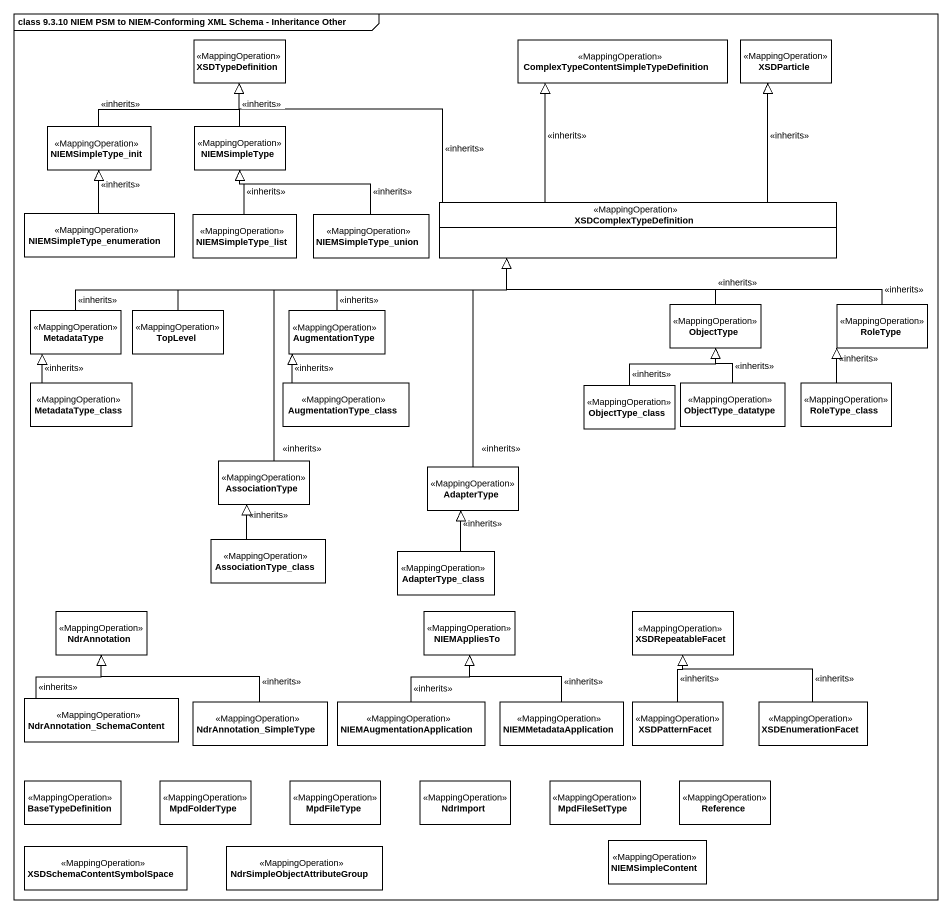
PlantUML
@startuml
mainframe class 9.3.10 NIEM PSM to NIEM-Conforming XML Schema - Inheritance Other
hide circle
hide empty members
class XSDTypeDefinition <<MappingOperation>>
class "ComplexTypeContentSimpleTypeDefinition" as ComplexTypeContentSimpleType <<MappingOperation>>
class XSDParticle <<MappingOperation>>
class NIEMSimpleType_init <<MappingOperation>>
class NIEMSimpleType <<MappingOperation>>
class NIEMSimpleType_enumeration <<MappingOperation>>
class XSDComplexTypeDefinition <<MappingOperation>>
class NIEMSimpleType_list <<MappingOperation>>
class NIEMSimpleType_union <<MappingOperation>>
class MetadataType <<MappingOperation>>
class TopLevel <<MappingOperation>>
class AugmentationType <<MappingOperation>>
class ObjectType <<MappingOperation>>
class RoleType <<MappingOperation>>
class MetadataType_class <<MappingOperation>>
class AugmentationType_class <<MappingOperation>>
class ObjectType_class <<MappingOperation>>
class ObjectType_datatype <<MappingOperation>>
class RoleType_class <<MappingOperation>>
class AssociationType <<MappingOperation>>
class AdapterType <<MappingOperation>>
class AssociationType_class <<MappingOperation>>
class AdapterType_class <<MappingOperation>>
class NdrAnnotation <<MappingOperation>>
class NIEMAppliesTo <<MappingOperation>>
class XSDRepeatableFacet <<MappingOperation>>
class NdrAnnotation_SchemaContent <<MappingOperation>>
class NdrAnnotation_SimpleType <<MappingOperation>>
class NIEMAugmentationApplication <<MappingOperation>>
class NIEMMetadataApplication <<MappingOperation>>
class XSDPatternFacet <<MappingOperation>>
class XSDEnumerationFacet <<MappingOperation>>
class BaseTypeDefinition <<MappingOperation>>
class MpdFolderType <<MappingOperation>>
class MpdFileType <<MappingOperation>>
class NdrImport <<MappingOperation>>
class MpdFileSetType <<MappingOperation>>
class Reference <<MappingOperation>>
class XSDSchemaContentSymbolSpace <<MappingOperation>>
class "NdrSimpleObjectAttributeGroup" as NdrSimpleObjectAttributeGrou <<MappingOperation>>
class NIEMSimpleContent <<MappingOperation>>
NIEMSimpleType_init -up-|> XSDTypeDefinition : <<inherits>>
NIEMSimpleType -up-|> XSDTypeDefinition : <<inherits>>
NIEMSimpleType_enumeration -up-|> NIEMSimpleType_init : <<inherits>>
XSDComplexTypeDefinition -left-|> XSDTypeDefinition : <<inherits>>
XSDComplexTypeDefinition -up-|> ComplexTypeContentSimpleType : <<inherits>>
XSDComplexTypeDefinition -up-|> XSDParticle : <<inherits>>
NIEMSimpleType_list -up-|> NIEMSimpleType : <<inherits>>
NIEMSimpleType_union -up-|> NIEMSimpleType : <<inherits>>
MetadataType -right-|> XSDComplexTypeDefinition : <<inherits>>
TopLevel -right-|> XSDComplexTypeDefinition
AugmentationType -right-|> XSDComplexTypeDefinition : <<inherits>>
ObjectType -up-|> XSDComplexTypeDefinition : <<inherits>>
RoleType -left-|> XSDComplexTypeDefinition : <<inherits>>
MetadataType_class -up-|> MetadataType : <<inherits>>
AugmentationType_class -up-|> AugmentationType : <<inherits>>
ObjectType_class -up-|> ObjectType : <<inherits>>
ObjectType_datatype -up-|> ObjectType : <<inherits>>
RoleType_class -up-|> RoleType : <<inherits>>
AssociationType -up-|> XSDComplexTypeDefinition : <<inherits>>
AdapterType -up-|> XSDComplexTypeDefinition : <<inherits>>
AssociationType_class -up-|> AssociationType : <<inherits>>
AdapterType_class -up-|> AdapterType : <<inherits>>
NdrAnnotation_SchemaContent -up-|> NdrAnnotation : <<inherits>>
NdrAnnotation_SimpleType -left-|> NdrAnnotation : <<inherits>>
NIEMAugmentationApplication -up-|> NIEMAppliesTo : <<inherits>>
NIEMMetadataApplication -up-|> NIEMAppliesTo : <<inherits>>
XSDPatternFacet -up-|> XSDRepeatableFacet : <<inherits>>
XSDEnumerationFacet -up-|> XSDRepeatableFacet : <<inherits>>
@enduml
